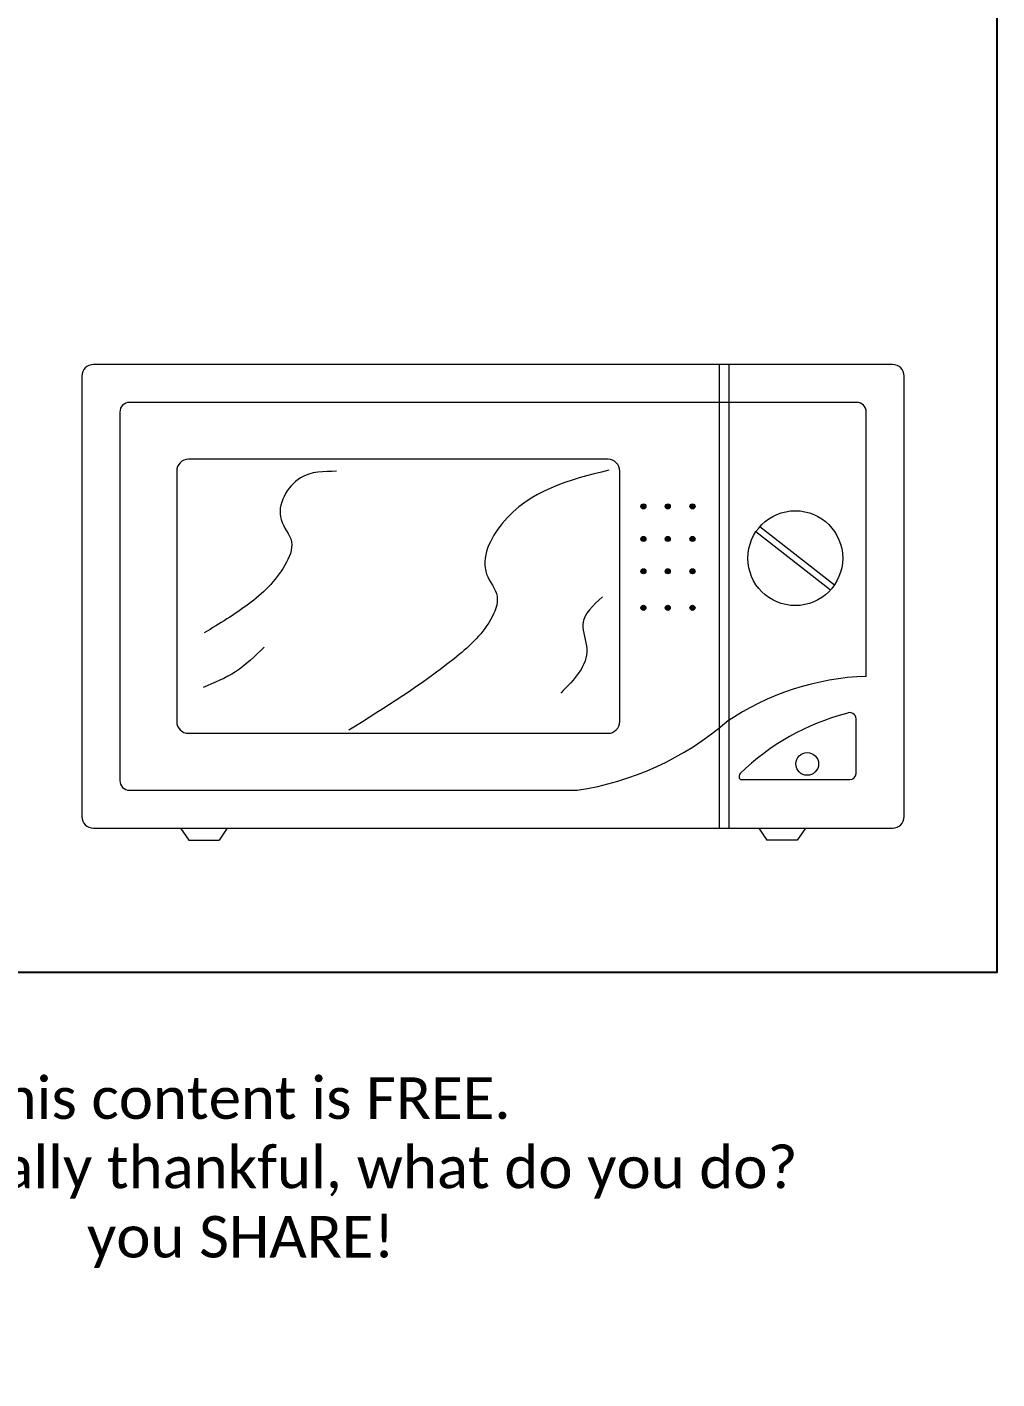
# Model space of a CAD drawing. Header units: inches. Extents: x 20.67 to 22.47, y 11.96 to 13.88.
# Drawn here: x 21.827 to 22.472, y 11.959 to 12.857 of the extents above; entities that cross this region are included whole.
import ezdxf

# ---------------------------------------------------------------- set-up
doc = ezdxf.new("R2010")
doc.units = ezdxf.units.IN
doc.header["$MEASUREMENT"] = 0
doc.layers.add('001_Dark_1 5', color=7, linetype='Continuous', lineweight=0)
for name, color, linetype, plot in [('01', 251, 'Continuous', False), ('02', 251, 'Continuous', False), ('dwgLAB', 250, 'Continuous', False)]:
    doc.layers.add(name, color=color, linetype=linetype, plot=plot)
doc.styles.get("Standard").update_dxf_attribs({"font": 'arial.ttf'})

# ---------------------------------------------------------------- blocks, each defined once
blk = doc.blocks.new('DWGlab_ok')
at = {"layer": 'dwgLAB'}
h = blk.add_hatch(color=2, dxfattribs=at)
h.dxf.hatch_style = 2
h.paths.add_polyline_path([(0.03693, 0.22891), (0.03693, 0.15798), (0.04499, 0.15798), (0.04499, 0.22086), (0.18686, 0.22086), (0.18686, 0.07899), (0.07881, 0.07899), (0.07881, 0.07094), (0.19491, 0.07094), (0.19491, 0.22891)])
h = blk.add_hatch(color=13, dxfattribs=at)
h.dxf.hatch_style = 2
h.paths.add_polyline_path([(0.19491, 0.19298), (0.19491, 0.18493), (0.22068, 0.18493), (0.22068, 0.04306), (0.07881, 0.04306), (0.07881, 0.14992), (0.07076, 0.14992), (0.07076, 0.035), (0.22874, 0.035), (0.22874, 0.19298)])
h = blk.add_hatch(color=13, dxfattribs=at)
h.dxf.hatch_style = 2
h.paths.add_polyline_path([(0.07881, 0.18493), (0.18686, 0.18493), (0.18686, 0.19298), (0.07076, 0.19298), (0.07076, 0.15798), (0.07881, 0.15798)])
h = blk.add_hatch(color=155, dxfattribs=at)
h.dxf.hatch_style = 2
h.paths.add_polyline_path([(0.15798, 0), (0, 0), (0, 0.15798), (0.15798, 0.15798)])
h.paths.add_polyline_path([(0.00805, 0.00805), (0.14992, 0.00805), (0.14992, 0.14992), (0.00805, 0.14992)])
h = blk.add_hatch(color=2, dxfattribs=at)
h.dxf.hatch_style = 2
h.paths.add_polyline_path([(0.04499, 0.07899), (0.04499, 0.14992), (0.03693, 0.14992), (0.03693, 0.07094), (0.07076, 0.07094), (0.07076, 0.07899)])
at = {"layer": 'dwgLAB', "color": 155}
for p, q in [((0, 0), (0, 0.15798)), ((0, 0.15798), (0.15798, 0.15798)), ((0.15798, 0.15798), (0.15798, 0)), ((0.14992, 0.14992), (0.00805, 0.14992)), ((0.00805, 0.14992), (0.00805, 0.00805)), ((0.14992, 0.00805), (0.14992, 0.14992)), ((0.15798, 0), (0, 0)), ((0.00805, 0.00805), (0.14992, 0.00805))]:
    blk.add_line(p, q, dxfattribs=at)
at = {"layer": 'dwgLAB', "color": 2}
for points in [[(0.03693, 0.22891), (0.03693, 0.15798), (0.04499, 0.15798), (0.04499, 0.22086), (0.18686, 0.22086), (0.18686, 0.07899), (0.07881, 0.07899), (0.07881, 0.07094), (0.19491, 0.07094), (0.19491, 0.22891), (0.03693, 0.22891)], [(0.04499, 0.07899), (0.04499, 0.14992), (0.03693, 0.14992), (0.03693, 0.07094), (0.07076, 0.07094), (0.07076, 0.07899), (0.04499, 0.07899)]]:
    blk.add_lwpolyline(points, dxfattribs=at)
at = {"layer": 'dwgLAB', "color": 9, "linetype": 'Continuous', "lineweight": 40}
blk.add_lwpolyline([(0.76157, 0.02561), (0.76157, 0.20114)], dxfattribs=at)
at = {"layer": 'dwgLAB', "color": 13}
for points in [[(0.19491, 0.19298), (0.19491, 0.18493), (0.22068, 0.18493), (0.22068, 0.04306), (0.07881, 0.04306), (0.07881, 0.14992), (0.07076, 0.14992), (0.07076, 0.035), (0.22874, 0.035), (0.22874, 0.19298), (0.19491, 0.19298)], [(0.07881, 0.18493), (0.18686, 0.18493), (0.18686, 0.19298), (0.07076, 0.19298), (0.07076, 0.15798), (0.07881, 0.15798), (0.07881, 0.18493)]]:
    blk.add_lwpolyline(points, dxfattribs=at)
at = {"layer": 'dwgLAB', "color": 7}
for s, width, heights, insert, char_height, attachment_point in [('{\\fCalibri|b0|i0|c0|p34;\\H0.91667x;\\C0;This content is FREE.\\PIf you are really thankful, what do you do? you SHARE!}', 0.8054616, [0.52507], (1.23369, 0.21091), 0.0317117, 2), ('{\\fFutura Bk|b0|i0|c0|p34;dwg\\T1.1;LAB}', 17.629903, [0], (0.26923, 0.18087), 0.09, 1)]:
    blk.add_mtext_dynamic_manual_height_columns(s, width=width, gutter_width=12.5, heights=heights, dxfattribs=dict(at, insert=insert, char_height=char_height, attachment_point=attachment_point))

msp = doc.modelspace()

# ---------------------------------------------------------------- hatches: boundary and pattern name
at = {"layer": '001_Dark_1 5'}
h = msp.add_hatch(color=256, dxfattribs=at)
h.dxf.hatch_style = 1
edge = h.paths.add_edge_path()
edge.add_arc((22.23672, 12.5384), 0.00168, 0, 360)
h = msp.add_hatch(color=256, dxfattribs=at)
h.dxf.hatch_style = 1
edge = h.paths.add_edge_path()
edge.add_arc((22.25289, 12.5384), 0.00168, 0, 360)
h = msp.add_hatch(color=256, dxfattribs=at)
h.dxf.hatch_style = 1
edge = h.paths.add_edge_path()
edge.add_arc((22.26935, 12.5384), 0.00168, 0, 360)
h = msp.add_hatch(color=256, dxfattribs=at)
h.dxf.hatch_style = 1
edge = h.paths.add_edge_path()
edge.add_arc((22.23672, 12.51685), 0.00168, 0, 360)
h = msp.add_hatch(color=256, dxfattribs=at)
h.dxf.hatch_style = 1
edge = h.paths.add_edge_path()
edge.add_arc((22.25289, 12.51685), 0.00168, 0, 360)
h = msp.add_hatch(color=256, dxfattribs=at)
h.dxf.hatch_style = 1
edge = h.paths.add_edge_path()
edge.add_arc((22.26935, 12.51685), 0.00168, 0, 360)
h = msp.add_hatch(color=256, dxfattribs=at)
h.dxf.hatch_style = 1
edge = h.paths.add_edge_path()
edge.add_arc((22.23672, 12.4953), 0.00168, 0, 360)
h = msp.add_hatch(color=256, dxfattribs=at)
h.dxf.hatch_style = 1
edge = h.paths.add_edge_path()
edge.add_arc((22.25289, 12.4953), 0.00168, 0, 360)
h = msp.add_hatch(color=256, dxfattribs=at)
h.dxf.hatch_style = 1
edge = h.paths.add_edge_path()
edge.add_arc((22.26935, 12.4953), 0.00168, 0, 360)
h = msp.add_hatch(color=256, dxfattribs=at)
h.dxf.hatch_style = 1
edge = h.paths.add_edge_path()
edge.add_arc((22.23672, 12.47105), 0.00168, 0, 360)
h = msp.add_hatch(color=256, dxfattribs=at)
h.dxf.hatch_style = 1
edge = h.paths.add_edge_path()
edge.add_arc((22.25289, 12.47105), 0.00168, 0, 360)
h = msp.add_hatch(color=256, dxfattribs=at)
h.dxf.hatch_style = 1
edge = h.paths.add_edge_path()
edge.add_arc((22.26935, 12.47105), 0.00168, 0, 360)

# ---------------------------------------------------------------- linework, layer by layer
for p, q in [((22.40235, 12.63269), (21.8713, 12.63269)), ((22.28717, 12.63269), (22.28717, 12.32472)), ((22.29347, 12.63269), (22.29347, 12.32472)), ((21.86363, 12.62502), (21.86363, 12.33239)), ((22.41002, 12.33239), (22.41002, 12.62502)), ((22.37843, 12.60749), (21.89522, 12.60749)), ((21.88883, 12.6011), (21.88883, 12.35631)), ((22.38482, 12.42552), (22.38482, 12.6011)), ((22.21325, 12.56969), (21.9344, 12.56969)), ((21.92663, 12.56192), (21.92663, 12.39549)), ((22.22102, 12.39549), (22.22102, 12.56192)), ((22.36096, 12.48269), (22.31134, 12.52151)), ((22.36362, 12.48609), (22.314, 12.52491)), ((22.37805, 12.36109), (22.37805, 12.39732)), ((21.9344, 12.38772), (22.21325, 12.38772)), ((22.30028, 12.35956), (22.30028, 12.35861)), ((22.30196, 12.35693), (22.37388, 12.35693)), ((21.89522, 12.34992), (22.19275, 12.34992)), ((21.8713, 12.32472), (22.40235, 12.32472)), ((21.92926, 12.32472), (21.93468, 12.31665)), ((21.96027, 12.32472), (21.95484, 12.31665)), ((22.31338, 12.32472), (22.31881, 12.31665)), ((22.34439, 12.32472), (22.33897, 12.31665)), ((21.93468, 12.31665), (21.95484, 12.31665)), ((22.33897, 12.31665), (22.31881, 12.31665))]:
    msp.add_line(p, q, dxfattribs=at)
for centre, radius in [((22.23672, 12.5384), 0.00168), ((22.25289, 12.5384), 0.00168), ((22.26935, 12.5384), 0.00168), ((22.33767, 12.50404), 0.0315), ((22.23672, 12.51685), 0.00168), ((22.25289, 12.51685), 0.00168), ((22.26935, 12.51685), 0.00168), ((22.23672, 12.4953), 0.00168), ((22.25289, 12.4953), 0.00168), ((22.26935, 12.4953), 0.00168), ((22.23672, 12.47105), 0.00168), ((22.25289, 12.47105), 0.00168), ((22.26935, 12.47105), 0.00168), ((22.34556, 12.36739), 0.00757)]:
    msp.add_circle(centre, radius, dxfattribs=at)
for centre, radius, start, end in [((21.8713, 12.62502), 0.00767, 90, 180), ((22.40235, 12.62502), 0.00767, 0, 90), ((21.89522, 12.6011), 0.00639, 90, 180), ((22.37843, 12.6011), 0.00639, 360, 90), ((21.9344, 12.56192), 0.00777, 90, 180), ((22.21325, 12.56192), 0.00777, 0, 90), ((22.39078, 12.24986), 0.17577, 91.94273, 124.18473), ((22.41166, 12.24761), 0.15838, 104.61787, 134.28488), ((22.37388, 12.39732), 0.00416, 0, 121.86602), ((21.9344, 12.39549), 0.00777, 180, 270), ((22.16292, 12.54659), 0.19892, 278.62569, 310.46599), ((22.21325, 12.39549), 0.00777, 270, 360), ((21.89522, 12.35631), 0.00639, 180, 270), ((22.30196, 12.35956), 0.00168, 121.86602, 180), ((22.30196, 12.35861), 0.00168, 180, 270), ((22.37388, 12.36109), 0.00416, 270, 0), ((21.8713, 12.33239), 0.00767, 180, 270), ((22.40235, 12.33239), 0.00767, 270, 360)]:
    msp.add_arc(centre, radius, start, end, dxfattribs=at)
for points in [[(22.2138, 12.5625), (22.14295, 12.5271), (22.13258, 12.49341), (22.13949, 12.47872), (22.13517, 12.46317), (22.11098, 12.43725), (22.04099, 12.38972)], [(22.03275, 12.56172), (22.00892, 12.55732), (21.99596, 12.52967), (22.00288, 12.51498), (21.99856, 12.49943), (21.97436, 12.47351), (21.94499, 12.4545)], [(22.20947, 12.47834), (22.19651, 12.46019), (22.1991, 12.44377), (22.18182, 12.4144)], [(21.98473, 12.44499), (21.96572, 12.42858), (21.94412, 12.41821)]]:
    msp.add_spline(points, degree=3, dxfattribs=at)
at = {"layer": '01'}
msp.add_lwpolyline([(20.66637, 13.88339), (22.47167, 13.88339), (22.47167, 12.22877), (20.66637, 12.22877), (20.66637, 13.88339)], dxfattribs=at)
at = {"layer": '02'}
msp.add_lwpolyline([(20.66637, 13.88339), (22.47167, 13.88339), (22.47167, 12.22877), (20.66637, 12.22877), (20.66637, 13.88339)], dxfattribs=at)

# ---------------------------------------------------------------- block references
at = {"layer": 'dwgLAB', "color": 0, "xscale": 0.9498554477312816, "yscale": 0.9498554477312816, "zscale": 0.9498554477312816}
msp.add_blockref('DWGlab_ok', (20.79741, 11.95886), dxfattribs=at)

doc.saveas('drawing.dxf')
